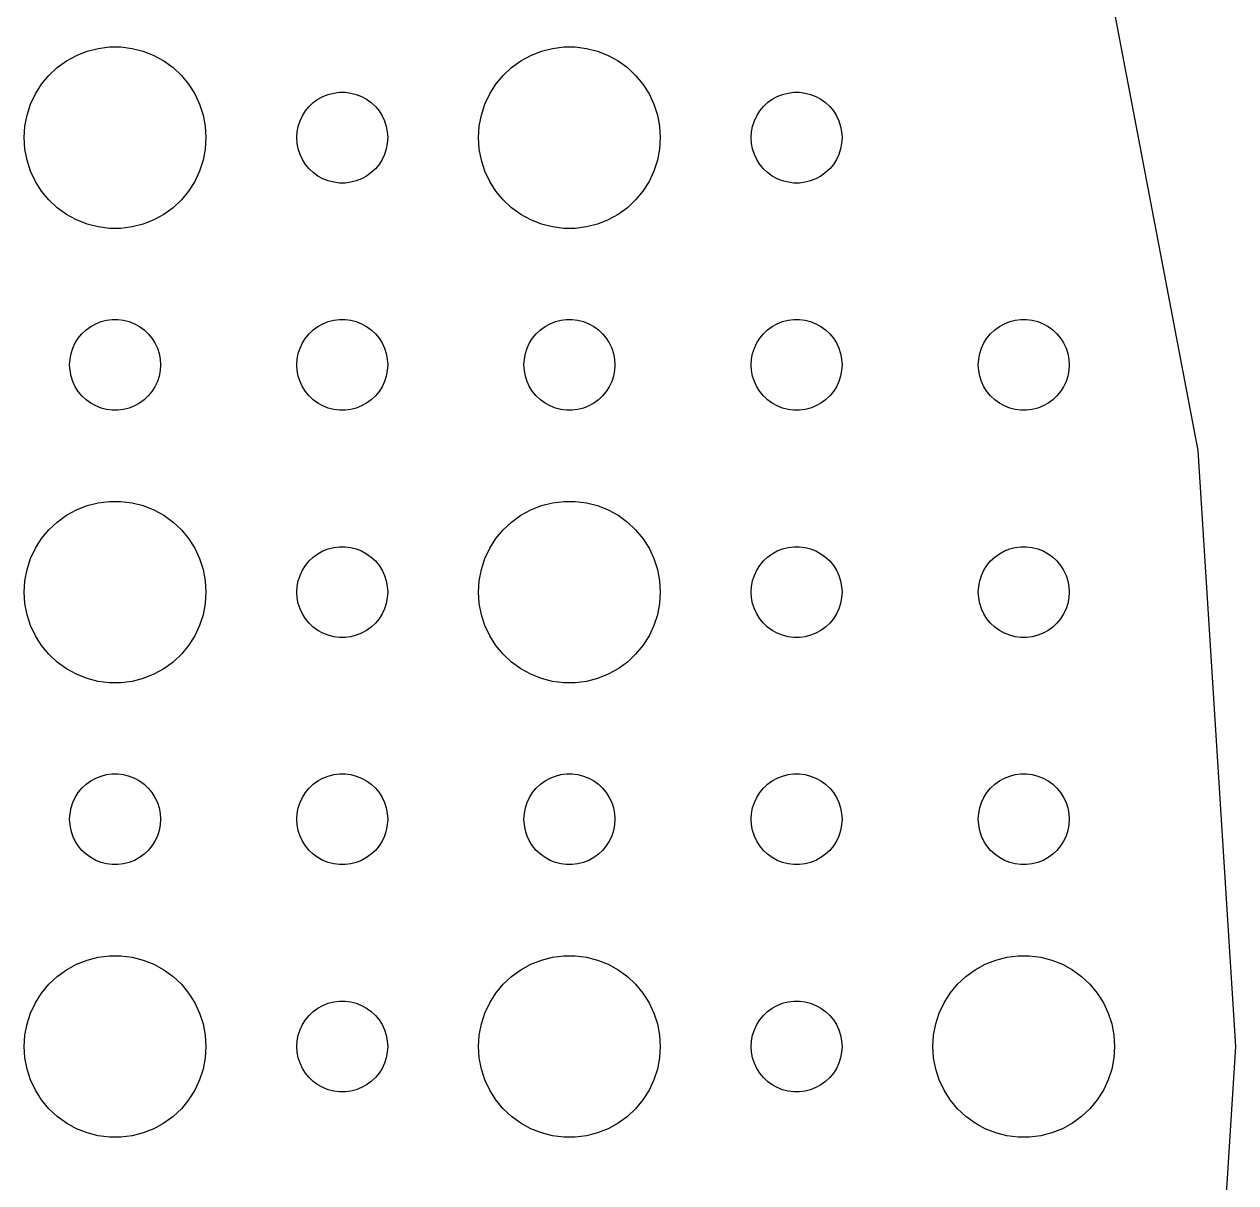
# Model space of a CAD drawing. Header units: metres. Extents: x -157 to 157, y -157 to 157.
# Drawn here: x 117 to 157, y -4.5 to 33.74 of the extents above; entities that cross this region are included whole.
import ezdxf

# ---------------------------------------------------------------- set-up
doc = ezdxf.new("R2010")
doc.units = ezdxf.units.M

msp = doc.modelspace()

# ---------------------------------------------------------------- linework, layer by layer
for p, q in [((155.762, 19.6773), (152.068, 39.0443)), ((118.723, 32.7145), (119.073, 32.8532)), ((119.073, 32.8532), (119.438, 32.9469)), ((119.438, 32.9469), (119.812, 32.9941)), ((119.812, 32.9941), (120.188, 32.9941)), ((120.188, 32.9941), (120.562, 32.9469)), ((120.562, 32.9469), (120.927, 32.8532)), ((120.927, 32.8532), (121.277, 32.7145)), ((133.723, 32.7145), (134.073, 32.8532)), ((134.073, 32.8532), (134.438, 32.9469)), ((134.438, 32.9469), (134.812, 32.9941)), ((134.812, 32.9941), (135.188, 32.9941)), ((135.188, 32.9941), (135.562, 32.9469)), ((135.562, 32.9469), (135.927, 32.8532)), ((135.927, 32.8532), (136.277, 32.7145)), ((118.088, 32.3115), (118.393, 32.533)), ((118.393, 32.533), (118.723, 32.7145)), ((121.277, 32.7145), (121.607, 32.533)), ((121.607, 32.533), (121.912, 32.3115)), ((133.088, 32.3115), (133.393, 32.533)), ((133.393, 32.533), (133.723, 32.7145)), ((136.277, 32.7145), (136.607, 32.533)), ((136.607, 32.533), (136.912, 32.3115)), ((117.573, 31.7634), (117.813, 32.0536)), ((117.813, 32.0536), (118.088, 32.3115)), ((121.912, 32.3115), (122.187, 32.0536)), ((122.187, 32.0536), (122.427, 31.7634)), ((132.573, 31.7634), (132.813, 32.0536)), ((132.813, 32.0536), (133.088, 32.3115)), ((136.912, 32.3115), (137.187, 32.0536)), ((137.187, 32.0536), (137.427, 31.7634)), ((117.371, 31.4453), (117.573, 31.7634)), ((122.427, 31.7634), (122.629, 31.4453)), ((132.371, 31.4453), (132.573, 31.7634)), ((137.427, 31.7634), (137.629, 31.4453)), ((117.211, 31.1044), (117.371, 31.4453)), ((122.629, 31.4453), (122.789, 31.1044)), ((126.544, 31.1558), (126.696, 31.2665)), ((126.696, 31.2665), (126.861, 31.3572)), ((126.861, 31.3572), (127.036, 31.4266)), ((127.036, 31.4266), (127.219, 31.4734)), ((127.219, 31.4734), (127.406, 31.497)), ((127.406, 31.497), (127.594, 31.497)), ((127.594, 31.497), (127.781, 31.4734)), ((127.781, 31.4734), (127.964, 31.4266)), ((127.964, 31.4266), (128.139, 31.3572)), ((128.139, 31.3572), (128.304, 31.2665)), ((128.304, 31.2665), (128.456, 31.1558)), ((132.211, 31.1044), (132.371, 31.4453)), ((137.629, 31.4453), (137.789, 31.1044)), ((141.544, 31.1558), (141.696, 31.2665)), ((141.696, 31.2665), (141.861, 31.3572)), ((141.861, 31.3572), (142.036, 31.4266)), ((142.036, 31.4266), (142.219, 31.4734)), ((142.219, 31.4734), (142.406, 31.497)), ((142.406, 31.497), (142.594, 31.497)), ((142.594, 31.497), (142.781, 31.4734)), ((142.781, 31.4734), (142.964, 31.4266)), ((142.964, 31.4266), (143.139, 31.3572)), ((143.139, 31.3572), (143.304, 31.2665)), ((143.304, 31.2665), (143.456, 31.1558)), ((117.094, 30.7461), (117.211, 31.1044)), ((122.789, 31.1044), (122.906, 30.7461)), ((126.186, 30.7226), (126.286, 30.8817)), ((126.286, 30.8817), (126.407, 31.0268)), ((126.407, 31.0268), (126.544, 31.1558)), ((128.456, 31.1558), (128.593, 31.0268)), ((128.593, 31.0268), (128.714, 30.8817)), ((128.714, 30.8817), (128.814, 30.7226)), ((132.094, 30.7461), (132.211, 31.1044)), ((137.789, 31.1044), (137.906, 30.7461)), ((141.186, 30.7226), (141.286, 30.8817)), ((141.286, 30.8817), (141.407, 31.0268)), ((141.407, 31.0268), (141.544, 31.1558)), ((143.456, 31.1558), (143.593, 31.0268)), ((143.593, 31.0268), (143.714, 30.8817)), ((143.714, 30.8817), (143.814, 30.7226)), ((117.024, 30.376), (117.094, 30.7461)), ((122.906, 30.7461), (122.976, 30.376)), ((126.047, 30.373), (126.105, 30.5522)), ((126.105, 30.5522), (126.186, 30.7226)), ((128.814, 30.7226), (128.895, 30.5522)), ((128.895, 30.5522), (128.953, 30.373)), ((132.024, 30.376), (132.094, 30.7461)), ((137.906, 30.7461), (137.976, 30.376)), ((141.047, 30.373), (141.105, 30.5522)), ((141.105, 30.5522), (141.186, 30.7226)), ((143.814, 30.7226), (143.895, 30.5522)), ((143.895, 30.5522), (143.953, 30.373)), ((117, 30), (117.024, 30.376)), ((117.024, 29.624), (117, 30)), ((122.976, 30.376), (123, 30)), ((123, 30), (122.976, 29.624)), ((126, 30), (126.012, 30.188)), ((126.012, 29.812), (126, 30)), ((126.012, 30.188), (126.047, 30.373)), ((128.953, 30.373), (128.988, 30.188)), ((128.988, 30.188), (129, 30)), ((129, 30), (128.988, 29.812)), ((132, 30), (132.024, 30.376)), ((132.024, 29.624), (132, 30)), ((137.976, 30.376), (138, 30)), ((138, 30), (137.976, 29.624)), ((141, 30), (141.012, 30.188)), ((141.012, 29.812), (141, 30)), ((141.012, 30.188), (141.047, 30.373)), ((143.953, 30.373), (143.988, 30.188)), ((143.988, 30.188), (144, 30)), ((144, 30), (143.988, 29.812)), ((117.094, 29.2539), (117.024, 29.624)), ((122.976, 29.624), (122.906, 29.2539)), ((126.047, 29.627), (126.012, 29.812)), ((126.105, 29.4478), (126.047, 29.627)), ((128.953, 29.627), (128.895, 29.4478)), ((128.988, 29.812), (128.953, 29.627)), ((132.094, 29.2539), (132.024, 29.624)), ((137.976, 29.624), (137.906, 29.2539)), ((141.047, 29.627), (141.012, 29.812)), ((141.105, 29.4478), (141.047, 29.627)), ((143.953, 29.627), (143.895, 29.4478)), ((143.988, 29.812), (143.953, 29.627)), ((117.211, 28.8956), (117.094, 29.2539)), ((122.906, 29.2539), (122.789, 28.8956)), ((126.186, 29.2774), (126.105, 29.4478)), ((126.286, 29.1183), (126.186, 29.2774)), ((128.814, 29.2774), (128.714, 29.1183)), ((128.895, 29.4478), (128.814, 29.2774)), ((132.211, 28.8956), (132.094, 29.2539)), ((137.906, 29.2539), (137.789, 28.8956)), ((141.186, 29.2774), (141.105, 29.4478)), ((141.286, 29.1183), (141.186, 29.2774)), ((143.814, 29.2774), (143.714, 29.1183)), ((143.895, 29.4478), (143.814, 29.2774)), ((117.371, 28.5547), (117.211, 28.8956)), ((122.789, 28.8956), (122.629, 28.5547)), ((126.407, 28.9732), (126.286, 29.1183)), ((126.544, 28.8442), (126.407, 28.9732)), ((126.696, 28.7335), (126.544, 28.8442)), ((128.456, 28.8442), (128.304, 28.7335)), ((128.593, 28.9732), (128.456, 28.8442)), ((128.714, 29.1183), (128.593, 28.9732)), ((132.371, 28.5547), (132.211, 28.8956)), ((137.789, 28.8956), (137.629, 28.5547)), ((141.407, 28.9732), (141.286, 29.1183)), ((141.544, 28.8442), (141.407, 28.9732)), ((141.696, 28.7335), (141.544, 28.8442)), ((143.456, 28.8442), (143.304, 28.7335)), ((143.593, 28.9732), (143.456, 28.8442)), ((143.714, 29.1183), (143.593, 28.9732)), ((117.573, 28.2366), (117.371, 28.5547)), ((122.629, 28.5547), (122.427, 28.2366)), ((126.861, 28.6427), (126.696, 28.7335)), ((127.036, 28.5734), (126.861, 28.6427)), ((127.219, 28.5266), (127.036, 28.5734)), ((127.406, 28.503), (127.219, 28.5266)), ((127.594, 28.503), (127.406, 28.503)), ((127.781, 28.5266), (127.594, 28.503)), ((127.964, 28.5734), (127.781, 28.5266)), ((128.139, 28.6427), (127.964, 28.5734)), ((128.304, 28.7335), (128.139, 28.6427)), ((132.573, 28.2366), (132.371, 28.5547)), ((137.629, 28.5547), (137.427, 28.2366)), ((141.861, 28.6427), (141.696, 28.7335)), ((142.036, 28.5734), (141.861, 28.6427)), ((142.219, 28.5266), (142.036, 28.5734)), ((142.406, 28.503), (142.219, 28.5266)), ((142.594, 28.503), (142.406, 28.503)), ((142.781, 28.5266), (142.594, 28.503)), ((142.964, 28.5734), (142.781, 28.5266)), ((143.139, 28.6427), (142.964, 28.5734)), ((143.304, 28.7335), (143.139, 28.6427)), ((117.813, 27.9464), (117.573, 28.2366)), ((122.427, 28.2366), (122.187, 27.9464)), ((132.813, 27.9464), (132.573, 28.2366)), ((137.427, 28.2366), (137.187, 27.9464)), ((118.088, 27.6884), (117.813, 27.9464)), ((118.393, 27.467), (118.088, 27.6884)), ((121.912, 27.6884), (121.607, 27.467)), ((122.187, 27.9464), (121.912, 27.6884)), ((133.088, 27.6884), (132.813, 27.9464)), ((133.393, 27.467), (133.088, 27.6884)), ((136.912, 27.6884), (136.607, 27.467)), ((137.187, 27.9464), (136.912, 27.6884)), ((118.723, 27.2855), (118.393, 27.467)), ((119.073, 27.1468), (118.723, 27.2855)), ((121.277, 27.2855), (120.927, 27.1468)), ((121.607, 27.467), (121.277, 27.2855)), ((133.723, 27.2855), (133.393, 27.467)), ((134.073, 27.1468), (133.723, 27.2855)), ((136.277, 27.2855), (135.927, 27.1468)), ((136.607, 27.467), (136.277, 27.2855)), ((119.438, 27.0531), (119.073, 27.1468)), ((119.812, 27.0059), (119.438, 27.0531)), ((120.188, 27.0059), (119.812, 27.0059)), ((120.562, 27.0531), (120.188, 27.0059)), ((120.927, 27.1468), (120.562, 27.0531)), ((134.438, 27.0531), (134.073, 27.1468)), ((134.812, 27.0059), (134.438, 27.0531)), ((135.188, 27.0059), (134.812, 27.0059)), ((135.562, 27.0531), (135.188, 27.0059)), ((135.927, 27.1468), (135.562, 27.0531)), ((118.907, 23.5268), (119.044, 23.6558)), ((119.044, 23.6558), (119.196, 23.7665)), ((119.196, 23.7665), (119.361, 23.8572)), ((119.361, 23.8572), (119.536, 23.9266)), ((119.536, 23.9266), (119.719, 23.9734)), ((119.719, 23.9734), (119.906, 23.997)), ((119.906, 23.997), (120.094, 23.997)), ((120.094, 23.997), (120.281, 23.9734)), ((120.281, 23.9734), (120.464, 23.9266)), ((120.464, 23.9266), (120.639, 23.8572)), ((120.639, 23.8572), (120.804, 23.7665)), ((120.804, 23.7665), (120.956, 23.6558)), ((120.956, 23.6558), (121.093, 23.5268)), ((126.407, 23.5268), (126.544, 23.6558)), ((126.544, 23.6558), (126.696, 23.7665)), ((126.696, 23.7665), (126.861, 23.8572)), ((126.861, 23.8572), (127.036, 23.9266)), ((127.036, 23.9266), (127.219, 23.9734)), ((127.219, 23.9734), (127.406, 23.997)), ((127.406, 23.997), (127.594, 23.997)), ((127.594, 23.997), (127.781, 23.9734)), ((127.781, 23.9734), (127.964, 23.9266)), ((127.964, 23.9266), (128.139, 23.8572)), ((128.139, 23.8572), (128.304, 23.7665)), ((128.304, 23.7665), (128.456, 23.6558)), ((128.456, 23.6558), (128.593, 23.5268)), ((133.907, 23.5268), (134.044, 23.6558)), ((134.044, 23.6558), (134.196, 23.7665)), ((134.196, 23.7665), (134.361, 23.8572)), ((134.361, 23.8572), (134.536, 23.9266)), ((134.536, 23.9266), (134.719, 23.9734)), ((134.719, 23.9734), (134.906, 23.997)), ((134.906, 23.997), (135.094, 23.997)), ((135.094, 23.997), (135.281, 23.9734)), ((135.281, 23.9734), (135.464, 23.9266)), ((135.464, 23.9266), (135.639, 23.8572)), ((135.639, 23.8572), (135.804, 23.7665)), ((135.804, 23.7665), (135.956, 23.6558)), ((135.956, 23.6558), (136.093, 23.5268)), ((141.407, 23.5268), (141.544, 23.6558)), ((141.544, 23.6558), (141.696, 23.7665)), ((141.696, 23.7665), (141.861, 23.8572)), ((141.861, 23.8572), (142.036, 23.9266)), ((142.036, 23.9266), (142.219, 23.9734)), ((142.219, 23.9734), (142.406, 23.997)), ((142.406, 23.997), (142.594, 23.997)), ((142.594, 23.997), (142.781, 23.9734)), ((142.781, 23.9734), (142.964, 23.9266)), ((142.964, 23.9266), (143.139, 23.8572)), ((143.139, 23.8572), (143.304, 23.7665)), ((143.304, 23.7665), (143.456, 23.6558)), ((143.456, 23.6558), (143.593, 23.5268)), ((148.907, 23.5268), (149.044, 23.6558)), ((149.044, 23.6558), (149.196, 23.7665)), ((149.196, 23.7665), (149.361, 23.8572)), ((149.361, 23.8572), (149.536, 23.9266)), ((149.536, 23.9266), (149.719, 23.9734)), ((149.719, 23.9734), (149.906, 23.997)), ((149.906, 23.997), (150.094, 23.997)), ((150.094, 23.997), (150.281, 23.9734)), ((150.281, 23.9734), (150.464, 23.9266)), ((150.464, 23.9266), (150.639, 23.8572)), ((150.639, 23.8572), (150.804, 23.7665)), ((150.804, 23.7665), (150.956, 23.6558)), ((150.956, 23.6558), (151.093, 23.5268)), ((118.605, 23.0522), (118.686, 23.2226)), ((118.686, 23.2226), (118.786, 23.3817)), ((118.786, 23.3817), (118.907, 23.5268)), ((121.093, 23.5268), (121.214, 23.3817)), ((121.214, 23.3817), (121.314, 23.2226)), ((121.314, 23.2226), (121.395, 23.0522)), ((126.105, 23.0522), (126.186, 23.2226)), ((126.186, 23.2226), (126.286, 23.3817)), ((126.286, 23.3817), (126.407, 23.5268)), ((128.593, 23.5268), (128.714, 23.3817)), ((128.714, 23.3817), (128.814, 23.2226)), ((128.814, 23.2226), (128.895, 23.0522)), ((133.605, 23.0522), (133.686, 23.2226)), ((133.686, 23.2226), (133.786, 23.3817)), ((133.786, 23.3817), (133.907, 23.5268)), ((136.093, 23.5268), (136.214, 23.3817)), ((136.214, 23.3817), (136.314, 23.2226)), ((136.314, 23.2226), (136.395, 23.0522)), ((141.105, 23.0522), (141.186, 23.2226)), ((141.186, 23.2226), (141.286, 23.3817)), ((141.286, 23.3817), (141.407, 23.5268)), ((143.593, 23.5268), (143.714, 23.3817)), ((143.714, 23.3817), (143.814, 23.2226)), ((143.814, 23.2226), (143.895, 23.0522)), ((148.605, 23.0522), (148.686, 23.2226)), ((148.686, 23.2226), (148.786, 23.3817)), ((148.786, 23.3817), (148.907, 23.5268)), ((151.093, 23.5268), (151.214, 23.3817)), ((151.214, 23.3817), (151.314, 23.2226)), ((151.314, 23.2226), (151.395, 23.0522)), ((118.512, 22.688), (118.547, 22.873)), ((118.547, 22.873), (118.605, 23.0522)), ((121.395, 23.0522), (121.453, 22.873)), ((121.453, 22.873), (121.488, 22.688)), ((126.012, 22.688), (126.047, 22.873)), ((126.047, 22.873), (126.105, 23.0522)), ((128.895, 23.0522), (128.953, 22.873)), ((128.953, 22.873), (128.988, 22.688)), ((133.512, 22.688), (133.547, 22.873)), ((133.547, 22.873), (133.605, 23.0522)), ((136.395, 23.0522), (136.453, 22.873)), ((136.453, 22.873), (136.488, 22.688)), ((141.012, 22.688), (141.047, 22.873)), ((141.047, 22.873), (141.105, 23.0522)), ((143.895, 23.0522), (143.953, 22.873)), ((143.953, 22.873), (143.988, 22.688)), ((148.512, 22.688), (148.547, 22.873)), ((148.547, 22.873), (148.605, 23.0522)), ((151.395, 23.0522), (151.453, 22.873)), ((151.453, 22.873), (151.488, 22.688)), ((118.5, 22.5), (118.512, 22.688)), ((118.512, 22.312), (118.5, 22.5)), ((121.488, 22.688), (121.5, 22.5)), ((121.5, 22.5), (121.488, 22.312)), ((126, 22.5), (126.012, 22.688)), ((126.012, 22.312), (126, 22.5)), ((128.988, 22.688), (129, 22.5)), ((129, 22.5), (128.988, 22.312)), ((133.5, 22.5), (133.512, 22.688)), ((133.512, 22.312), (133.5, 22.5)), ((136.488, 22.688), (136.5, 22.5)), ((136.5, 22.5), (136.488, 22.312)), ((141, 22.5), (141.012, 22.688)), ((141.012, 22.312), (141, 22.5)), ((143.988, 22.688), (144, 22.5)), ((144, 22.5), (143.988, 22.312)), ((148.5, 22.5), (148.512, 22.688)), ((148.512, 22.312), (148.5, 22.5)), ((151.488, 22.688), (151.5, 22.5)), ((151.5, 22.5), (151.488, 22.312)), ((118.547, 22.127), (118.512, 22.312)), ((118.605, 21.9478), (118.547, 22.127)), ((121.453, 22.127), (121.395, 21.9478)), ((121.488, 22.312), (121.453, 22.127)), ((126.047, 22.127), (126.012, 22.312)), ((126.105, 21.9478), (126.047, 22.127)), ((128.953, 22.127), (128.895, 21.9478)), ((128.988, 22.312), (128.953, 22.127)), ((133.547, 22.127), (133.512, 22.312)), ((133.605, 21.9478), (133.547, 22.127)), ((136.453, 22.127), (136.395, 21.9478)), ((136.488, 22.312), (136.453, 22.127)), ((141.047, 22.127), (141.012, 22.312)), ((141.105, 21.9478), (141.047, 22.127)), ((143.953, 22.127), (143.895, 21.9478)), ((143.988, 22.312), (143.953, 22.127)), ((148.547, 22.127), (148.512, 22.312)), ((148.605, 21.9478), (148.547, 22.127)), ((151.453, 22.127), (151.395, 21.9478)), ((151.488, 22.312), (151.453, 22.127)), ((118.686, 21.7774), (118.605, 21.9478)), ((118.786, 21.6183), (118.686, 21.7774)), ((118.907, 21.4732), (118.786, 21.6183)), ((121.214, 21.6183), (121.093, 21.4732)), ((121.314, 21.7774), (121.214, 21.6183)), ((121.395, 21.9478), (121.314, 21.7774)), ((126.186, 21.7774), (126.105, 21.9478)), ((126.286, 21.6183), (126.186, 21.7774)), ((126.407, 21.4732), (126.286, 21.6183)), ((128.714, 21.6183), (128.593, 21.4732)), ((128.814, 21.7774), (128.714, 21.6183)), ((128.895, 21.9478), (128.814, 21.7774)), ((133.686, 21.7774), (133.605, 21.9478)), ((133.786, 21.6183), (133.686, 21.7774)), ((133.907, 21.4732), (133.786, 21.6183)), ((136.214, 21.6183), (136.093, 21.4732)), ((136.314, 21.7774), (136.214, 21.6183)), ((136.395, 21.9478), (136.314, 21.7774)), ((141.186, 21.7774), (141.105, 21.9478)), ((141.286, 21.6183), (141.186, 21.7774)), ((141.407, 21.4732), (141.286, 21.6183)), ((143.714, 21.6183), (143.593, 21.4732)), ((143.814, 21.7774), (143.714, 21.6183)), ((143.895, 21.9478), (143.814, 21.7774)), ((148.686, 21.7774), (148.605, 21.9478)), ((148.786, 21.6183), (148.686, 21.7774)), ((148.907, 21.4732), (148.786, 21.6183)), ((151.214, 21.6183), (151.093, 21.4732)), ((151.314, 21.7774), (151.214, 21.6183)), ((151.395, 21.9478), (151.314, 21.7774)), ((119.044, 21.3442), (118.907, 21.4732)), ((119.196, 21.2335), (119.044, 21.3442)), ((119.361, 21.1427), (119.196, 21.2335)), ((120.804, 21.2335), (120.639, 21.1427)), ((120.956, 21.3442), (120.804, 21.2335)), ((121.093, 21.4732), (120.956, 21.3442)), ((126.544, 21.3442), (126.407, 21.4732)), ((126.696, 21.2335), (126.544, 21.3442)), ((126.861, 21.1427), (126.696, 21.2335)), ((128.304, 21.2335), (128.139, 21.1427)), ((128.456, 21.3442), (128.304, 21.2335)), ((128.593, 21.4732), (128.456, 21.3442)), ((134.044, 21.3442), (133.907, 21.4732)), ((134.196, 21.2335), (134.044, 21.3442)), ((134.361, 21.1427), (134.196, 21.2335)), ((135.804, 21.2335), (135.639, 21.1427)), ((135.956, 21.3442), (135.804, 21.2335)), ((136.093, 21.4732), (135.956, 21.3442)), ((141.544, 21.3442), (141.407, 21.4732)), ((141.696, 21.2335), (141.544, 21.3442)), ((141.861, 21.1427), (141.696, 21.2335)), ((143.304, 21.2335), (143.139, 21.1427)), ((143.456, 21.3442), (143.304, 21.2335)), ((143.593, 21.4732), (143.456, 21.3442)), ((149.044, 21.3442), (148.907, 21.4732)), ((149.196, 21.2335), (149.044, 21.3442)), ((149.361, 21.1427), (149.196, 21.2335)), ((150.804, 21.2335), (150.639, 21.1427)), ((150.956, 21.3442), (150.804, 21.2335)), ((151.093, 21.4732), (150.956, 21.3442)), ((119.536, 21.0734), (119.361, 21.1427)), ((119.719, 21.0266), (119.536, 21.0734)), ((119.906, 21.003), (119.719, 21.0266)), ((120.094, 21.003), (119.906, 21.003)), ((120.281, 21.0266), (120.094, 21.003)), ((120.464, 21.0734), (120.281, 21.0266)), ((120.639, 21.1427), (120.464, 21.0734)), ((127.036, 21.0734), (126.861, 21.1427)), ((127.219, 21.0266), (127.036, 21.0734)), ((127.406, 21.003), (127.219, 21.0266)), ((127.594, 21.003), (127.406, 21.003)), ((127.781, 21.0266), (127.594, 21.003)), ((127.964, 21.0734), (127.781, 21.0266)), ((128.139, 21.1427), (127.964, 21.0734)), ((134.536, 21.0734), (134.361, 21.1427)), ((134.719, 21.0266), (134.536, 21.0734)), ((134.906, 21.003), (134.719, 21.0266)), ((135.094, 21.003), (134.906, 21.003)), ((135.281, 21.0266), (135.094, 21.003)), ((135.464, 21.0734), (135.281, 21.0266)), ((135.639, 21.1427), (135.464, 21.0734)), ((142.036, 21.0734), (141.861, 21.1427)), ((142.219, 21.0266), (142.036, 21.0734)), ((142.406, 21.003), (142.219, 21.0266)), ((142.594, 21.003), (142.406, 21.003)), ((142.781, 21.0266), (142.594, 21.003)), ((142.964, 21.0734), (142.781, 21.0266)), ((143.139, 21.1427), (142.964, 21.0734)), ((149.536, 21.0734), (149.361, 21.1427)), ((149.719, 21.0266), (149.536, 21.0734)), ((149.906, 21.003), (149.719, 21.0266)), ((150.094, 21.003), (149.906, 21.003)), ((150.281, 21.0266), (150.094, 21.003)), ((150.464, 21.0734), (150.281, 21.0266)), ((150.639, 21.1427), (150.464, 21.0734)), ((157, 0), (155.762, 19.6773)), ((118.393, 17.533), (118.723, 17.7145)), ((118.723, 17.7145), (119.073, 17.8532)), ((119.073, 17.8532), (119.438, 17.9469)), ((119.438, 17.9469), (119.812, 17.9941)), ((119.812, 17.9941), (120.188, 17.9941)), ((120.188, 17.9941), (120.562, 17.9469)), ((120.562, 17.9469), (120.927, 17.8532)), ((120.927, 17.8532), (121.277, 17.7145)), ((121.277, 17.7145), (121.607, 17.533)), ((133.393, 17.533), (133.723, 17.7145)), ((133.723, 17.7145), (134.073, 17.8532)), ((134.073, 17.8532), (134.438, 17.9469)), ((134.438, 17.9469), (134.812, 17.9941)), ((134.812, 17.9941), (135.188, 17.9941)), ((135.188, 17.9941), (135.562, 17.9469)), ((135.562, 17.9469), (135.927, 17.8532)), ((135.927, 17.8532), (136.277, 17.7145)), ((136.277, 17.7145), (136.607, 17.533)), ((117.813, 17.0536), (118.088, 17.3115)), ((118.088, 17.3115), (118.393, 17.533)), ((121.607, 17.533), (121.912, 17.3115)), ((121.912, 17.3115), (122.187, 17.0536)), ((132.813, 17.0536), (133.088, 17.3115)), ((133.088, 17.3115), (133.393, 17.533)), ((136.607, 17.533), (136.912, 17.3115)), ((136.912, 17.3115), (137.187, 17.0536)), ((117.573, 16.7634), (117.813, 17.0536)), ((122.187, 17.0536), (122.427, 16.7634)), ((132.573, 16.7634), (132.813, 17.0536)), ((137.187, 17.0536), (137.427, 16.7634)), ((117.211, 16.1044), (117.371, 16.4453)), ((117.371, 16.4453), (117.573, 16.7634)), ((122.427, 16.7634), (122.629, 16.4453)), ((122.629, 16.4453), (122.789, 16.1044)), ((126.861, 16.3572), (127.036, 16.4266)), ((127.036, 16.4266), (127.219, 16.4734)), ((127.219, 16.4734), (127.406, 16.497)), ((127.406, 16.497), (127.594, 16.497)), ((127.594, 16.497), (127.781, 16.4734)), ((127.781, 16.4734), (127.964, 16.4266)), ((127.964, 16.4266), (128.139, 16.3572)), ((132.211, 16.1044), (132.371, 16.4453)), ((132.371, 16.4453), (132.573, 16.7634)), ((137.427, 16.7634), (137.629, 16.4453)), ((137.629, 16.4453), (137.789, 16.1044)), ((141.861, 16.3572), (142.036, 16.4266)), ((142.036, 16.4266), (142.219, 16.4734)), ((142.219, 16.4734), (142.406, 16.497)), ((142.406, 16.497), (142.594, 16.497)), ((142.594, 16.497), (142.781, 16.4734)), ((142.781, 16.4734), (142.964, 16.4266)), ((142.964, 16.4266), (143.139, 16.3572)), ((149.361, 16.3572), (149.536, 16.4266)), ((149.536, 16.4266), (149.719, 16.4734)), ((149.719, 16.4734), (149.906, 16.497)), ((149.906, 16.497), (150.094, 16.497)), ((150.094, 16.497), (150.281, 16.4734)), ((150.281, 16.4734), (150.464, 16.4266)), ((150.464, 16.4266), (150.639, 16.3572)), ((117.094, 15.7461), (117.211, 16.1044)), ((122.789, 16.1044), (122.906, 15.7461)), ((126.286, 15.8817), (126.407, 16.0268)), ((126.407, 16.0268), (126.544, 16.1558)), ((126.544, 16.1558), (126.696, 16.2665)), ((126.696, 16.2665), (126.861, 16.3572)), ((128.139, 16.3572), (128.304, 16.2665)), ((128.304, 16.2665), (128.456, 16.1558)), ((128.456, 16.1558), (128.593, 16.0268)), ((128.593, 16.0268), (128.714, 15.8817)), ((132.094, 15.7461), (132.211, 16.1044)), ((137.789, 16.1044), (137.906, 15.7461)), ((141.286, 15.8817), (141.407, 16.0268)), ((141.407, 16.0268), (141.544, 16.1558)), ((141.544, 16.1558), (141.696, 16.2665)), ((141.696, 16.2665), (141.861, 16.3572)), ((143.139, 16.3572), (143.304, 16.2665)), ((143.304, 16.2665), (143.456, 16.1558)), ((143.456, 16.1558), (143.593, 16.0268)), ((143.593, 16.0268), (143.714, 15.8817)), ((148.786, 15.8817), (148.907, 16.0268)), ((148.907, 16.0268), (149.044, 16.1558)), ((149.044, 16.1558), (149.196, 16.2665)), ((149.196, 16.2665), (149.361, 16.3572)), ((150.639, 16.3572), (150.804, 16.2665)), ((150.804, 16.2665), (150.956, 16.1558)), ((150.956, 16.1558), (151.093, 16.0268)), ((151.093, 16.0268), (151.214, 15.8817)), ((117.024, 15.376), (117.094, 15.7461)), ((122.906, 15.7461), (122.976, 15.376)), ((126.105, 15.5522), (126.186, 15.7226)), ((126.186, 15.7226), (126.286, 15.8817)), ((128.714, 15.8817), (128.814, 15.7226)), ((128.814, 15.7226), (128.895, 15.5522)), ((132.024, 15.376), (132.094, 15.7461)), ((137.906, 15.7461), (137.976, 15.376)), ((141.105, 15.5522), (141.186, 15.7226)), ((141.186, 15.7226), (141.286, 15.8817)), ((143.714, 15.8817), (143.814, 15.7226)), ((143.814, 15.7226), (143.895, 15.5522)), ((148.605, 15.5522), (148.686, 15.7226)), ((148.686, 15.7226), (148.786, 15.8817)), ((151.214, 15.8817), (151.314, 15.7226)), ((151.314, 15.7226), (151.395, 15.5522)), ((117, 15), (117.024, 15.376)), ((122.976, 15.376), (123, 15)), ((126.012, 15.188), (126.047, 15.373)), ((126.047, 15.373), (126.105, 15.5522)), ((128.895, 15.5522), (128.953, 15.373)), ((128.953, 15.373), (128.988, 15.188)), ((132, 15), (132.024, 15.376)), ((137.976, 15.376), (138, 15)), ((141.012, 15.188), (141.047, 15.373)), ((141.047, 15.373), (141.105, 15.5522)), ((143.895, 15.5522), (143.953, 15.373)), ((143.953, 15.373), (143.988, 15.188)), ((148.512, 15.188), (148.547, 15.373)), ((148.547, 15.373), (148.605, 15.5522)), ((151.395, 15.5522), (151.453, 15.373)), ((151.453, 15.373), (151.488, 15.188)), ((117.024, 14.624), (117, 15)), ((123, 15), (122.976, 14.624)), ((126, 15), (126.012, 15.188)), ((126.012, 14.812), (126, 15)), ((126.047, 14.627), (126.012, 14.812)), ((128.988, 14.812), (128.953, 14.627)), ((128.988, 15.188), (129, 15)), ((129, 15), (128.988, 14.812)), ((132.024, 14.624), (132, 15)), ((138, 15), (137.976, 14.624)), ((141, 15), (141.012, 15.188)), ((141.012, 14.812), (141, 15)), ((141.047, 14.627), (141.012, 14.812)), ((143.988, 14.812), (143.953, 14.627)), ((143.988, 15.188), (144, 15)), ((144, 15), (143.988, 14.812)), ((148.5, 15), (148.512, 15.188)), ((148.512, 14.812), (148.5, 15)), ((148.547, 14.627), (148.512, 14.812)), ((151.488, 14.812), (151.453, 14.627)), ((151.488, 15.188), (151.5, 15)), ((151.5, 15), (151.488, 14.812)), ((117.094, 14.2539), (117.024, 14.624)), ((122.976, 14.624), (122.906, 14.2539)), ((126.105, 14.4478), (126.047, 14.627)), ((126.186, 14.2774), (126.105, 14.4478)), ((128.895, 14.4478), (128.814, 14.2774)), ((128.953, 14.627), (128.895, 14.4478)), ((132.094, 14.2539), (132.024, 14.624)), ((137.976, 14.624), (137.906, 14.2539)), ((141.105, 14.4478), (141.047, 14.627)), ((141.186, 14.2774), (141.105, 14.4478)), ((143.895, 14.4478), (143.814, 14.2774)), ((143.953, 14.627), (143.895, 14.4478)), ((148.605, 14.4478), (148.547, 14.627)), ((148.686, 14.2774), (148.605, 14.4478)), ((151.395, 14.4478), (151.314, 14.2774)), ((151.453, 14.627), (151.395, 14.4478)), ((117.211, 13.8956), (117.094, 14.2539)), ((122.906, 14.2539), (122.789, 13.8956)), ((126.286, 14.1183), (126.186, 14.2774)), ((126.407, 13.9732), (126.286, 14.1183)), ((128.714, 14.1183), (128.593, 13.9732)), ((128.814, 14.2774), (128.714, 14.1183)), ((132.211, 13.8956), (132.094, 14.2539)), ((137.906, 14.2539), (137.789, 13.8956)), ((141.286, 14.1183), (141.186, 14.2774)), ((141.407, 13.9732), (141.286, 14.1183)), ((143.714, 14.1183), (143.593, 13.9732)), ((143.814, 14.2774), (143.714, 14.1183)), ((148.786, 14.1183), (148.686, 14.2774)), ((148.907, 13.9732), (148.786, 14.1183)), ((151.214, 14.1183), (151.093, 13.9732)), ((151.314, 14.2774), (151.214, 14.1183)), ((117.371, 13.5547), (117.211, 13.8956)), ((122.789, 13.8956), (122.629, 13.5547)), ((126.544, 13.8442), (126.407, 13.9732)), ((126.696, 13.7335), (126.544, 13.8442)), ((126.861, 13.6427), (126.696, 13.7335)), ((127.036, 13.5734), (126.861, 13.6427)), ((128.139, 13.6427), (127.964, 13.5734)), ((128.304, 13.7335), (128.139, 13.6427)), ((128.456, 13.8442), (128.304, 13.7335)), ((128.593, 13.9732), (128.456, 13.8442)), ((132.371, 13.5547), (132.211, 13.8956)), ((137.789, 13.8956), (137.629, 13.5547)), ((141.544, 13.8442), (141.407, 13.9732)), ((141.696, 13.7335), (141.544, 13.8442)), ((141.861, 13.6427), (141.696, 13.7335)), ((142.036, 13.5734), (141.861, 13.6427)), ((143.139, 13.6427), (142.964, 13.5734)), ((143.304, 13.7335), (143.139, 13.6427)), ((143.456, 13.8442), (143.304, 13.7335)), ((143.593, 13.9732), (143.456, 13.8442)), ((149.044, 13.8442), (148.907, 13.9732)), ((149.196, 13.7335), (149.044, 13.8442)), ((149.361, 13.6427), (149.196, 13.7335)), ((149.536, 13.5734), (149.361, 13.6427)), ((150.639, 13.6427), (150.464, 13.5734)), ((150.804, 13.7335), (150.639, 13.6427)), ((150.956, 13.8442), (150.804, 13.7335)), ((151.093, 13.9732), (150.956, 13.8442)), ((117.573, 13.2366), (117.371, 13.5547)), ((117.813, 12.9464), (117.573, 13.2366)), ((122.427, 13.2366), (122.187, 12.9464)), ((122.629, 13.5547), (122.427, 13.2366)), ((127.219, 13.5266), (127.036, 13.5734)), ((127.406, 13.5029), (127.219, 13.5266)), ((127.594, 13.5029), (127.406, 13.5029)), ((127.781, 13.5266), (127.594, 13.5029)), ((127.964, 13.5734), (127.781, 13.5266)), ((132.573, 13.2366), (132.371, 13.5547)), ((132.813, 12.9464), (132.573, 13.2366)), ((137.427, 13.2366), (137.187, 12.9464)), ((137.629, 13.5547), (137.427, 13.2366)), ((142.219, 13.5266), (142.036, 13.5734)), ((142.406, 13.5029), (142.219, 13.5266)), ((142.594, 13.5029), (142.406, 13.5029)), ((142.781, 13.5266), (142.594, 13.5029)), ((142.964, 13.5734), (142.781, 13.5266)), ((149.719, 13.5266), (149.536, 13.5734)), ((149.906, 13.5029), (149.719, 13.5266)), ((150.094, 13.5029), (149.906, 13.5029)), ((150.281, 13.5266), (150.094, 13.5029)), ((150.464, 13.5734), (150.281, 13.5266)), ((118.088, 12.6884), (117.813, 12.9464)), ((122.187, 12.9464), (121.912, 12.6884)), ((133.088, 12.6884), (132.813, 12.9464)), ((137.187, 12.9464), (136.912, 12.6884)), ((118.393, 12.467), (118.088, 12.6884)), ((118.723, 12.2855), (118.393, 12.467)), ((121.607, 12.467), (121.277, 12.2855)), ((121.912, 12.6884), (121.607, 12.467)), ((133.393, 12.467), (133.088, 12.6884)), ((133.723, 12.2855), (133.393, 12.467)), ((136.607, 12.467), (136.277, 12.2855)), ((136.912, 12.6884), (136.607, 12.467)), ((119.073, 12.1468), (118.723, 12.2855)), ((119.438, 12.0531), (119.073, 12.1468)), ((119.812, 12.0059), (119.438, 12.0531)), ((120.188, 12.0059), (119.812, 12.0059)), ((120.562, 12.0531), (120.188, 12.0059)), ((120.927, 12.1468), (120.562, 12.0531)), ((121.277, 12.2855), (120.927, 12.1468)), ((134.073, 12.1468), (133.723, 12.2855)), ((134.438, 12.0531), (134.073, 12.1468)), ((134.812, 12.0059), (134.438, 12.0531)), ((135.188, 12.0059), (134.812, 12.0059)), ((135.562, 12.0531), (135.188, 12.0059)), ((135.927, 12.1468), (135.562, 12.0531)), ((136.277, 12.2855), (135.927, 12.1468)), ((119.196, 8.76648), (119.361, 8.85724)), ((119.361, 8.85724), (119.536, 8.92657)), ((119.536, 8.92657), (119.719, 8.97342)), ((119.719, 8.97342), (119.906, 8.99704)), ((119.906, 8.99704), (120.094, 8.99704)), ((120.094, 8.99704), (120.281, 8.97342)), ((120.281, 8.97342), (120.464, 8.92657)), ((120.464, 8.92657), (120.639, 8.85724)), ((120.639, 8.85724), (120.804, 8.76648)), ((126.696, 8.76648), (126.861, 8.85724)), ((126.861, 8.85724), (127.036, 8.92657)), ((127.036, 8.92657), (127.219, 8.97342)), ((127.219, 8.97342), (127.406, 8.99704)), ((127.406, 8.99704), (127.594, 8.99704)), ((127.594, 8.99704), (127.781, 8.97342)), ((127.781, 8.97342), (127.964, 8.92657)), ((127.964, 8.92657), (128.139, 8.85724)), ((128.139, 8.85724), (128.304, 8.76648)), ((134.196, 8.76648), (134.361, 8.85724)), ((134.361, 8.85724), (134.536, 8.92657)), ((134.536, 8.92657), (134.719, 8.97342)), ((134.719, 8.97342), (134.906, 8.99704)), ((134.906, 8.99704), (135.094, 8.99704)), ((135.094, 8.99704), (135.281, 8.97342)), ((135.281, 8.97342), (135.464, 8.92657)), ((135.464, 8.92657), (135.639, 8.85724)), ((135.639, 8.85724), (135.804, 8.76648)), ((141.696, 8.76648), (141.861, 8.85724)), ((141.861, 8.85724), (142.036, 8.92657)), ((142.036, 8.92657), (142.219, 8.97342)), ((142.219, 8.97342), (142.406, 8.99704)), ((142.406, 8.99704), (142.594, 8.99704)), ((142.594, 8.99704), (142.781, 8.97342)), ((142.781, 8.97342), (142.964, 8.92657)), ((142.964, 8.92657), (143.139, 8.85724)), ((143.139, 8.85724), (143.304, 8.76648)), ((149.196, 8.76648), (149.361, 8.85724)), ((149.361, 8.85724), (149.536, 8.92657)), ((149.536, 8.92657), (149.719, 8.97342)), ((149.719, 8.97342), (149.906, 8.99704)), ((149.906, 8.99704), (150.094, 8.99704)), ((150.094, 8.99704), (150.281, 8.97342)), ((150.281, 8.97342), (150.464, 8.92657)), ((150.464, 8.92657), (150.639, 8.85724)), ((150.639, 8.85724), (150.804, 8.76648)), ((118.786, 8.38167), (118.907, 8.52681)), ((118.907, 8.52681), (119.044, 8.65576)), ((119.044, 8.65576), (119.196, 8.76648)), ((120.804, 8.76648), (120.956, 8.65576)), ((120.956, 8.65576), (121.093, 8.52681)), ((121.093, 8.52681), (121.214, 8.38167)), ((126.286, 8.38167), (126.407, 8.52681)), ((126.407, 8.52681), (126.544, 8.65576)), ((126.544, 8.65576), (126.696, 8.76648)), ((128.304, 8.76648), (128.456, 8.65576)), ((128.456, 8.65576), (128.593, 8.52681)), ((128.593, 8.52681), (128.714, 8.38167)), ((133.786, 8.38167), (133.907, 8.52681)), ((133.907, 8.52681), (134.044, 8.65576)), ((134.044, 8.65576), (134.196, 8.76648)), ((135.804, 8.76648), (135.956, 8.65576)), ((135.956, 8.65576), (136.093, 8.52681)), ((136.093, 8.52681), (136.214, 8.38167)), ((141.286, 8.38167), (141.407, 8.52681)), ((141.407, 8.52681), (141.544, 8.65576)), ((141.544, 8.65576), (141.696, 8.76648)), ((143.304, 8.76648), (143.456, 8.65576)), ((143.456, 8.65576), (143.593, 8.52681)), ((143.593, 8.52681), (143.714, 8.38167)), ((148.786, 8.38167), (148.907, 8.52681)), ((148.907, 8.52681), (149.044, 8.65576)), ((149.044, 8.65576), (149.196, 8.76648)), ((150.804, 8.76648), (150.956, 8.65576)), ((150.956, 8.65576), (151.093, 8.52681)), ((151.093, 8.52681), (151.214, 8.38167)), ((118.547, 7.87303), (118.605, 8.05219)), ((118.605, 8.05219), (118.686, 8.22263)), ((118.686, 8.22263), (118.786, 8.38167)), ((121.214, 8.38167), (121.314, 8.22263)), ((121.314, 8.22263), (121.395, 8.05219)), ((121.395, 8.05219), (121.453, 7.87303)), ((126.047, 7.87303), (126.105, 8.05219)), ((126.105, 8.05219), (126.186, 8.22263)), ((126.186, 8.22263), (126.286, 8.38167)), ((128.714, 8.38167), (128.814, 8.22263)), ((128.814, 8.22263), (128.895, 8.05219)), ((128.895, 8.05219), (128.953, 7.87303)), ((133.547, 7.87303), (133.605, 8.05219)), ((133.605, 8.05219), (133.686, 8.22263)), ((133.686, 8.22263), (133.786, 8.38167)), ((136.214, 8.38167), (136.314, 8.22263)), ((136.314, 8.22263), (136.395, 8.05219)), ((136.395, 8.05219), (136.453, 7.87303)), ((141.047, 7.87303), (141.105, 8.05219)), ((141.105, 8.05219), (141.186, 8.22263)), ((141.186, 8.22263), (141.286, 8.38167)), ((143.714, 8.38167), (143.814, 8.22263)), ((143.814, 8.22263), (143.895, 8.05219)), ((143.895, 8.05219), (143.953, 7.87303)), ((148.547, 7.87303), (148.605, 8.05219)), ((148.605, 8.05219), (148.686, 8.22263)), ((148.686, 8.22263), (148.786, 8.38167)), ((151.214, 8.38167), (151.314, 8.22263)), ((151.314, 8.22263), (151.395, 8.05219)), ((151.395, 8.05219), (151.453, 7.87303)), ((118.5, 7.5), (118.512, 7.68799)), ((118.512, 7.68799), (118.547, 7.87303)), ((121.453, 7.87303), (121.488, 7.68799)), ((121.488, 7.68799), (121.5, 7.5)), ((126, 7.5), (126.012, 7.68799)), ((126.012, 7.68799), (126.047, 7.87303)), ((128.953, 7.87303), (128.988, 7.68799)), ((128.988, 7.68799), (129, 7.5)), ((133.5, 7.5), (133.512, 7.68799)), ((133.512, 7.68799), (133.547, 7.87303)), ((136.453, 7.87303), (136.488, 7.68799)), ((136.488, 7.68799), (136.5, 7.5)), ((141, 7.5), (141.012, 7.68799)), ((141.012, 7.68799), (141.047, 7.87303)), ((143.953, 7.87303), (143.988, 7.68799)), ((143.988, 7.68799), (144, 7.5)), ((148.5, 7.5), (148.512, 7.68799)), ((148.512, 7.68799), (148.547, 7.87303)), ((151.453, 7.87303), (151.488, 7.68799)), ((151.488, 7.68799), (151.5, 7.5)), ((118.512, 7.312), (118.5, 7.5)), ((118.547, 7.12695), (118.512, 7.312)), ((121.488, 7.312), (121.453, 7.12695)), ((121.5, 7.5), (121.488, 7.312)), ((126.012, 7.312), (126, 7.5)), ((126.047, 7.12695), (126.012, 7.312)), ((128.988, 7.312), (128.953, 7.12695)), ((129, 7.5), (128.988, 7.312)), ((133.512, 7.312), (133.5, 7.5)), ((133.547, 7.12695), (133.512, 7.312)), ((136.488, 7.312), (136.453, 7.12695)), ((136.5, 7.5), (136.488, 7.312)), ((141.012, 7.312), (141, 7.5)), ((141.047, 7.12695), (141.012, 7.312)), ((143.988, 7.312), (143.953, 7.12695)), ((144, 7.5), (143.988, 7.312)), ((148.512, 7.312), (148.5, 7.5)), ((148.547, 7.12695), (148.512, 7.312)), ((151.488, 7.312), (151.453, 7.12695)), ((151.5, 7.5), (151.488, 7.312)), ((118.605, 6.9478), (118.547, 7.12695)), ((118.686, 6.77736), (118.605, 6.9478)), ((121.395, 6.9478), (121.314, 6.77736)), ((121.453, 7.12695), (121.395, 6.9478)), ((126.105, 6.9478), (126.047, 7.12695)), ((126.186, 6.77736), (126.105, 6.9478)), ((128.895, 6.9478), (128.814, 6.77736)), ((128.953, 7.12695), (128.895, 6.9478)), ((133.605, 6.9478), (133.547, 7.12695)), ((133.686, 6.77736), (133.605, 6.9478)), ((136.395, 6.9478), (136.314, 6.77736)), ((136.453, 7.12695), (136.395, 6.9478)), ((141.105, 6.9478), (141.047, 7.12695)), ((141.186, 6.77736), (141.105, 6.9478)), ((143.895, 6.9478), (143.814, 6.77736)), ((143.953, 7.12695), (143.895, 6.9478)), ((148.605, 6.9478), (148.547, 7.12695)), ((148.686, 6.77736), (148.605, 6.9478)), ((151.395, 6.9478), (151.314, 6.77736)), ((151.453, 7.12695), (151.395, 6.9478)), ((118.786, 6.61832), (118.686, 6.77736)), ((118.907, 6.47318), (118.786, 6.61832)), ((119.044, 6.34422), (118.907, 6.47318)), ((121.093, 6.47318), (120.956, 6.34422)), ((121.214, 6.61832), (121.093, 6.47318)), ((121.314, 6.77736), (121.214, 6.61832)), ((126.286, 6.61832), (126.186, 6.77736)), ((126.407, 6.47318), (126.286, 6.61832)), ((126.544, 6.34422), (126.407, 6.47318)), ((128.593, 6.47318), (128.456, 6.34422)), ((128.714, 6.61832), (128.593, 6.47318)), ((128.814, 6.77736), (128.714, 6.61832)), ((133.786, 6.61832), (133.686, 6.77736)), ((133.907, 6.47318), (133.786, 6.61832)), ((134.044, 6.34422), (133.907, 6.47318)), ((136.093, 6.47318), (135.956, 6.34422)), ((136.214, 6.61832), (136.093, 6.47318)), ((136.314, 6.77736), (136.214, 6.61832)), ((141.286, 6.61832), (141.186, 6.77736)), ((141.407, 6.47318), (141.286, 6.61832)), ((141.544, 6.34422), (141.407, 6.47318)), ((143.593, 6.47318), (143.456, 6.34422)), ((143.714, 6.61832), (143.593, 6.47318)), ((143.814, 6.77736), (143.714, 6.61832)), ((148.786, 6.61832), (148.686, 6.77736)), ((148.907, 6.47318), (148.786, 6.61832)), ((149.044, 6.34422), (148.907, 6.47318)), ((151.093, 6.47318), (150.956, 6.34422)), ((151.214, 6.61832), (151.093, 6.47318)), ((151.314, 6.77736), (151.214, 6.61832)), ((119.196, 6.23351), (119.044, 6.34422)), ((119.361, 6.14275), (119.196, 6.23351)), ((119.536, 6.07341), (119.361, 6.14275)), ((119.719, 6.02657), (119.536, 6.07341)), ((119.906, 6.00294), (119.719, 6.02657)), ((120.094, 6.00294), (119.906, 6.00294)), ((120.281, 6.02657), (120.094, 6.00294)), ((120.464, 6.07341), (120.281, 6.02657)), ((120.639, 6.14275), (120.464, 6.07341)), ((120.804, 6.23351), (120.639, 6.14275)), ((120.956, 6.34422), (120.804, 6.23351)), ((126.696, 6.23351), (126.544, 6.34422)), ((126.861, 6.14275), (126.696, 6.23351)), ((127.036, 6.07341), (126.861, 6.14275)), ((127.219, 6.02657), (127.036, 6.07341)), ((127.406, 6.00294), (127.219, 6.02657)), ((127.594, 6.00294), (127.406, 6.00294)), ((127.781, 6.02657), (127.594, 6.00294)), ((127.964, 6.07341), (127.781, 6.02657)), ((128.139, 6.14275), (127.964, 6.07341)), ((128.304, 6.23351), (128.139, 6.14275)), ((128.456, 6.34422), (128.304, 6.23351)), ((134.196, 6.23351), (134.044, 6.34422)), ((134.361, 6.14275), (134.196, 6.23351)), ((134.536, 6.07341), (134.361, 6.14275)), ((134.719, 6.02657), (134.536, 6.07341)), ((134.906, 6.00294), (134.719, 6.02657)), ((135.094, 6.00294), (134.906, 6.00294)), ((135.281, 6.02657), (135.094, 6.00294)), ((135.464, 6.07341), (135.281, 6.02657)), ((135.639, 6.14275), (135.464, 6.07341)), ((135.804, 6.23351), (135.639, 6.14275)), ((135.956, 6.34422), (135.804, 6.23351)), ((141.696, 6.23351), (141.544, 6.34422)), ((141.861, 6.14275), (141.696, 6.23351)), ((142.036, 6.07341), (141.861, 6.14275)), ((142.219, 6.02657), (142.036, 6.07341)), ((142.406, 6.00294), (142.219, 6.02657)), ((142.594, 6.00294), (142.406, 6.00294)), ((142.781, 6.02657), (142.594, 6.00294)), ((142.964, 6.07341), (142.781, 6.02657)), ((143.139, 6.14275), (142.964, 6.07341)), ((143.304, 6.23351), (143.139, 6.14275)), ((143.456, 6.34422), (143.304, 6.23351)), ((149.196, 6.23351), (149.044, 6.34422)), ((149.361, 6.14275), (149.196, 6.23351)), ((149.536, 6.07341), (149.361, 6.14275)), ((149.719, 6.02657), (149.536, 6.07341)), ((149.906, 6.00294), (149.719, 6.02657)), ((150.094, 6.00294), (149.906, 6.00294)), ((150.281, 6.02657), (150.094, 6.00294)), ((150.464, 6.07341), (150.281, 6.02657)), ((150.639, 6.14275), (150.464, 6.07341)), ((150.804, 6.23351), (150.639, 6.14275)), ((150.956, 6.34422), (150.804, 6.23351)), ((118.723, 2.71448), (119.073, 2.85316)), ((119.073, 2.85316), (119.438, 2.94685)), ((119.438, 2.94685), (119.812, 2.99408)), ((119.812, 2.99408), (120.188, 2.99408)), ((120.188, 2.99408), (120.562, 2.94685)), ((120.562, 2.94685), (120.927, 2.85316)), ((120.927, 2.85316), (121.277, 2.71448)), ((133.723, 2.71448), (134.073, 2.85316)), ((134.073, 2.85316), (134.438, 2.94685)), ((134.438, 2.94685), (134.812, 2.99408)), ((134.812, 2.99408), (135.188, 2.99408)), ((135.188, 2.99408), (135.562, 2.94685)), ((135.562, 2.94685), (135.927, 2.85316)), ((135.927, 2.85316), (136.277, 2.71448)), ((148.723, 2.71448), (149.073, 2.85316)), ((149.073, 2.85316), (149.438, 2.94685)), ((149.438, 2.94685), (149.812, 2.99408)), ((149.812, 2.99408), (150.188, 2.99408)), ((150.188, 2.99408), (150.562, 2.94685)), ((150.562, 2.94685), (150.927, 2.85316)), ((150.927, 2.85316), (151.277, 2.71448)), ((118.088, 2.31154), (118.393, 2.53297)), ((118.393, 2.53297), (118.723, 2.71448)), ((121.277, 2.71448), (121.607, 2.53297)), ((121.607, 2.53297), (121.912, 2.31154)), ((133.088, 2.31154), (133.393, 2.53297)), ((133.393, 2.53297), (133.723, 2.71448)), ((136.277, 2.71448), (136.607, 2.53297)), ((136.607, 2.53297), (136.912, 2.31154)), ((148.088, 2.31154), (148.393, 2.53297)), ((148.393, 2.53297), (148.723, 2.71448)), ((151.277, 2.71448), (151.607, 2.53297)), ((151.607, 2.53297), (151.912, 2.31154)), ((117.573, 1.76335), (117.813, 2.05363)), ((117.813, 2.05363), (118.088, 2.31154)), ((121.912, 2.31154), (122.187, 2.05363)), ((122.187, 2.05363), (122.427, 1.76335)), ((132.573, 1.76335), (132.813, 2.05363)), ((132.813, 2.05363), (133.088, 2.31154)), ((136.912, 2.31154), (137.187, 2.05363)), ((137.187, 2.05363), (137.427, 1.76335)), ((147.573, 1.76335), (147.813, 2.05363)), ((147.813, 2.05363), (148.088, 2.31154)), ((151.912, 2.31154), (152.187, 2.05363)), ((152.187, 2.05363), (152.427, 1.76335)), ((117.371, 1.44525), (117.573, 1.76335)), ((122.427, 1.76335), (122.629, 1.44525)), ((132.371, 1.44525), (132.573, 1.76335)), ((137.427, 1.76335), (137.629, 1.44525)), ((147.371, 1.44525), (147.573, 1.76335)), ((152.427, 1.76335), (152.629, 1.44525)), ((117.211, 1.10437), (117.371, 1.44525)), ((122.629, 1.44525), (122.789, 1.10437)), ((126.544, 1.15576), (126.696, 1.26648)), ((126.696, 1.26648), (126.861, 1.35724)), ((126.861, 1.35724), (127.036, 1.42657)), ((127.036, 1.42657), (127.219, 1.47342)), ((127.219, 1.47342), (127.406, 1.49704)), ((127.406, 1.49704), (127.594, 1.49704)), ((127.594, 1.49704), (127.781, 1.47342)), ((127.781, 1.47342), (127.964, 1.42657)), ((127.964, 1.42657), (128.139, 1.35724)), ((128.139, 1.35724), (128.304, 1.26648)), ((128.304, 1.26648), (128.456, 1.15576)), ((132.211, 1.10437), (132.371, 1.44525)), ((137.629, 1.44525), (137.789, 1.10437)), ((141.544, 1.15576), (141.696, 1.26648)), ((141.696, 1.26648), (141.861, 1.35724)), ((141.861, 1.35724), (142.036, 1.42657)), ((142.036, 1.42657), (142.219, 1.47342)), ((142.219, 1.47342), (142.406, 1.49704)), ((142.406, 1.49704), (142.594, 1.49704)), ((142.594, 1.49704), (142.781, 1.47342)), ((142.781, 1.47342), (142.964, 1.42657)), ((142.964, 1.42657), (143.139, 1.35724)), ((143.139, 1.35724), (143.304, 1.26648)), ((143.304, 1.26648), (143.456, 1.15576)), ((147.211, 1.10437), (147.371, 1.44525)), ((152.629, 1.44525), (152.789, 1.10437)), ((117.094, 0.74606), (117.211, 1.10437)), ((122.789, 1.10437), (122.906, 0.74606)), ((126.186, 0.72263), (126.286, 0.88167)), ((126.286, 0.88167), (126.407, 1.02681)), ((126.407, 1.02681), (126.544, 1.15576)), ((128.456, 1.15576), (128.593, 1.02681)), ((128.593, 1.02681), (128.714, 0.88167)), ((128.714, 0.88167), (128.814, 0.72263)), ((132.094, 0.74606), (132.211, 1.10437)), ((137.789, 1.10437), (137.906, 0.74606)), ((141.186, 0.72263), (141.286, 0.88167)), ((141.286, 0.88167), (141.407, 1.02681)), ((141.407, 1.02681), (141.544, 1.15576)), ((143.456, 1.15576), (143.593, 1.02681)), ((143.593, 1.02681), (143.714, 0.88167)), ((143.714, 0.88167), (143.814, 0.72263)), ((147.094, 0.74606), (147.211, 1.10437)), ((152.789, 1.10437), (152.906, 0.74606)), ((117.024, 0.37599), (117.094, 0.74606)), ((122.906, 0.74606), (122.976, 0.37599)), ((126.047, 0.37303), (126.105, 0.55219)), ((126.105, 0.55219), (126.186, 0.72263)), ((128.814, 0.72263), (128.895, 0.55219)), ((128.895, 0.55219), (128.953, 0.37303)), ((132.024, 0.37599), (132.094, 0.74606)), ((137.906, 0.74606), (137.976, 0.37599)), ((141.047, 0.37303), (141.105, 0.55219)), ((141.105, 0.55219), (141.186, 0.72263)), ((143.814, 0.72263), (143.895, 0.55219)), ((143.895, 0.55219), (143.953, 0.37303)), ((147.024, 0.37599), (147.094, 0.74606)), ((152.906, 0.74606), (152.976, 0.37599)), ((117, 0), (117.024, 0.37599)), ((117.024, -0.37599), (117, 0)), ((122.976, 0.37599), (123, 0)), ((123, 0), (122.976, -0.37599)), ((126, 0), (126.012, 0.18799)), ((126.012, -0.18799), (126, 0)), ((126.012, 0.18799), (126.047, 0.37303)), ((128.953, 0.37303), (128.988, 0.18799)), ((128.988, 0.18799), (129, 0)), ((129, 0), (128.988, -0.18799)), ((132, 0), (132.024, 0.37599)), ((132.024, -0.37599), (132, 0)), ((137.976, 0.37599), (138, 0)), ((138, 0), (137.976, -0.37599)), ((141, 0), (141.012, 0.18799)), ((141.012, -0.18799), (141, 0)), ((141.012, 0.18799), (141.047, 0.37303)), ((143.953, 0.37303), (143.988, 0.18799)), ((143.988, 0.18799), (144, 0)), ((144, 0), (143.988, -0.18799)), ((147, 0), (147.024, 0.37599)), ((147.024, -0.37599), (147, 0)), ((152.976, 0.37599), (153, 0)), ((153, 0), (152.976, -0.37599)), ((155.762, -19.6773), (157, 0)), ((117.094, -0.74606), (117.024, -0.37599)), ((122.976, -0.37599), (122.906, -0.74606)), ((126.047, -0.37303), (126.012, -0.18799)), ((126.105, -0.55219), (126.047, -0.37303)), ((128.953, -0.37303), (128.895, -0.55219)), ((128.988, -0.18799), (128.953, -0.37303)), ((132.094, -0.74606), (132.024, -0.37599)), ((137.976, -0.37599), (137.906, -0.74606)), ((141.047, -0.37303), (141.012, -0.18799)), ((141.105, -0.55219), (141.047, -0.37303)), ((143.953, -0.37303), (143.895, -0.55219)), ((143.988, -0.18799), (143.953, -0.37303)), ((147.094, -0.74606), (147.024, -0.37599)), ((152.976, -0.37599), (152.906, -0.74606)), ((117.211, -1.10437), (117.094, -0.74606)), ((122.906, -0.74606), (122.789, -1.10437)), ((126.186, -0.72263), (126.105, -0.55219)), ((126.286, -0.88167), (126.186, -0.72263)), ((128.814, -0.72263), (128.714, -0.88167)), ((128.895, -0.55219), (128.814, -0.72263)), ((132.211, -1.10437), (132.094, -0.74606)), ((137.906, -0.74606), (137.789, -1.10437)), ((141.186, -0.72263), (141.105, -0.55219)), ((141.286, -0.88167), (141.186, -0.72263)), ((143.814, -0.72263), (143.714, -0.88167)), ((143.895, -0.55219), (143.814, -0.72263)), ((147.211, -1.10437), (147.094, -0.74606)), ((152.906, -0.74606), (152.789, -1.10437)), ((117.371, -1.44525), (117.211, -1.10437)), ((122.789, -1.10437), (122.629, -1.44525)), ((126.407, -1.02681), (126.286, -0.88167)), ((126.544, -1.15576), (126.407, -1.02681)), ((126.696, -1.26648), (126.544, -1.15576)), ((128.456, -1.15576), (128.304, -1.26648)), ((128.593, -1.02681), (128.456, -1.15576)), ((128.714, -0.88167), (128.593, -1.02681)), ((132.371, -1.44525), (132.211, -1.10437)), ((137.789, -1.10437), (137.629, -1.44525)), ((141.407, -1.02681), (141.286, -0.88167)), ((141.544, -1.15576), (141.407, -1.02681)), ((141.696, -1.26648), (141.544, -1.15576)), ((143.456, -1.15576), (143.304, -1.26648)), ((143.593, -1.02681), (143.456, -1.15576)), ((143.714, -0.88167), (143.593, -1.02681)), ((147.371, -1.44525), (147.211, -1.10437)), ((152.789, -1.10437), (152.629, -1.44525)), ((117.573, -1.76335), (117.371, -1.44525)), ((122.629, -1.44525), (122.427, -1.76335)), ((126.861, -1.35724), (126.696, -1.26648)), ((127.036, -1.42657), (126.861, -1.35724)), ((127.219, -1.47342), (127.036, -1.42657)), ((127.406, -1.49704), (127.219, -1.47342)), ((127.594, -1.49704), (127.406, -1.49704)), ((127.781, -1.47342), (127.594, -1.49704)), ((127.964, -1.42657), (127.781, -1.47342)), ((128.139, -1.35724), (127.964, -1.42657)), ((128.304, -1.26648), (128.139, -1.35724)), ((132.573, -1.76335), (132.371, -1.44525)), ((137.629, -1.44525), (137.427, -1.76335)), ((141.861, -1.35724), (141.696, -1.26648)), ((142.036, -1.42657), (141.861, -1.35724)), ((142.219, -1.47342), (142.036, -1.42657)), ((142.406, -1.49704), (142.219, -1.47342)), ((142.594, -1.49704), (142.406, -1.49704)), ((142.781, -1.47342), (142.594, -1.49704)), ((142.964, -1.42657), (142.781, -1.47342)), ((143.139, -1.35724), (142.964, -1.42657)), ((143.304, -1.26648), (143.139, -1.35724)), ((147.573, -1.76335), (147.371, -1.44525)), ((152.629, -1.44525), (152.427, -1.76335)), ((117.813, -2.05363), (117.573, -1.76335)), ((122.427, -1.76335), (122.187, -2.05363)), ((132.813, -2.05363), (132.573, -1.76335)), ((137.427, -1.76335), (137.187, -2.05363)), ((147.813, -2.05363), (147.573, -1.76335)), ((152.427, -1.76335), (152.187, -2.05363)), ((118.088, -2.31154), (117.813, -2.05363)), ((118.393, -2.53297), (118.088, -2.31154)), ((121.912, -2.31154), (121.607, -2.53297)), ((122.187, -2.05363), (121.912, -2.31154)), ((133.088, -2.31154), (132.813, -2.05363)), ((133.393, -2.53297), (133.088, -2.31154)), ((136.912, -2.31154), (136.607, -2.53297)), ((137.187, -2.05363), (136.912, -2.31154)), ((148.088, -2.31154), (147.813, -2.05363)), ((148.393, -2.53297), (148.088, -2.31154)), ((151.912, -2.31154), (151.607, -2.53297)), ((152.187, -2.05363), (151.912, -2.31154)), ((118.723, -2.71448), (118.393, -2.53297)), ((119.073, -2.85316), (118.723, -2.71448)), ((121.277, -2.71448), (120.927, -2.85316)), ((121.607, -2.53297), (121.277, -2.71448)), ((133.723, -2.71448), (133.393, -2.53297)), ((134.073, -2.85316), (133.723, -2.71448)), ((136.277, -2.71448), (135.927, -2.85316)), ((136.607, -2.53297), (136.277, -2.71448)), ((148.723, -2.71448), (148.393, -2.53297)), ((149.073, -2.85316), (148.723, -2.71448)), ((151.277, -2.71448), (150.927, -2.85316)), ((151.607, -2.53297), (151.277, -2.71448)), ((119.438, -2.94685), (119.073, -2.85316)), ((119.812, -2.99408), (119.438, -2.94685)), ((120.188, -2.99408), (119.812, -2.99408)), ((120.562, -2.94685), (120.188, -2.99408)), ((120.927, -2.85316), (120.562, -2.94685)), ((134.438, -2.94685), (134.073, -2.85316)), ((134.812, -2.99408), (134.438, -2.94685)), ((135.188, -2.99408), (134.812, -2.99408)), ((135.562, -2.94685), (135.188, -2.99408)), ((135.927, -2.85316), (135.562, -2.94685)), ((149.438, -2.94685), (149.073, -2.85316)), ((149.812, -2.99408), (149.438, -2.94685)), ((150.188, -2.99408), (149.812, -2.99408)), ((150.562, -2.94685), (150.188, -2.99408)), ((150.927, -2.85316), (150.562, -2.94685))]:
    msp.add_line(p, q)

doc.saveas('drawing.dxf')
